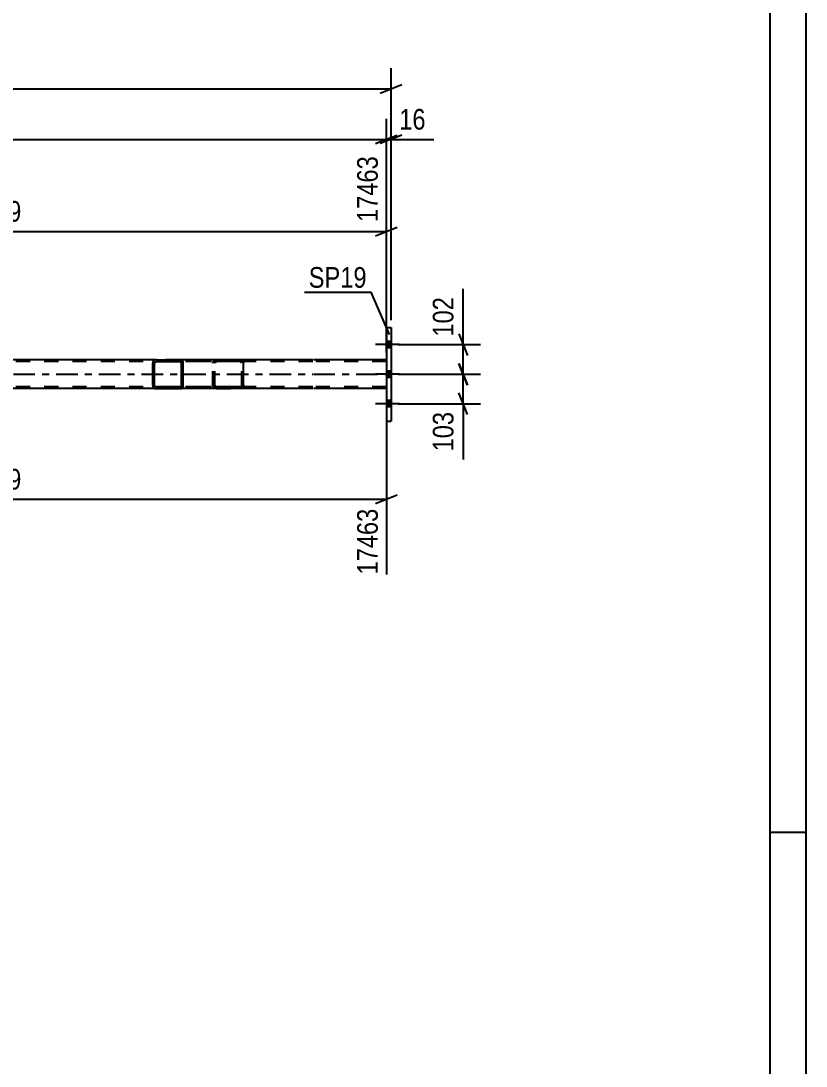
# Model space of a CAD drawing. Header units: millimetres. Extents: x 0 to 841, y 0 to 594.
# Drawn here: x 732.1 to 841, y 116.6 to 261.6 of the extents above; entities that cross this region are included whole.
import ezdxf

# ---------------------------------------------------------------- set-up
doc = ezdxf.new("R2010")
doc.units = ezdxf.units.MM
doc.linetypes.add('DXK_LINE_DOT2', pattern=[3.9198, 1.9599, -1.9599])
doc.linetypes.add('DXK_LINE_DOT3', pattern=[5.9187, 2.979, -0.9799, 0.9799, -0.9799])
doc.styles.add('Arial Narrow', font='ARIALN.TTF', dxfattribs={"height": 0.2})

# ---------------------------------------------------------------- blocks, each defined once
blk = doc.blocks.new('Unknown-122573795-1133')
at = {"color": 5, "linetype": 'Continuous'}
for p, q in [((841, 0), (841, 594)), ((836, 5), (836, 589)), ((841, 149), (836, 149))]:
    blk.add_line(p, q, dxfattribs=at)
blk = doc.blocks.new('Part-122573795-2790 - 2759')
at = {"color": 7, "linetype": 'DXK_LINE_DOT2'}
for p, q in [((772.59, 214.33), (103.71, 214.33)), ((762.48, 214.57), (750.9, 214.57)), ((782.81, 214.33), (772.69, 214.33)), ((782.81, 214.57), (782.81, 210.57)), ((772.59, 210.81), (103.71, 210.81)), ((762.48, 210.57), (750.9, 210.57)), ((782.81, 210.81), (772.69, 210.81))]:
    blk.add_line(p, q, dxfattribs=at)
at = {"color": 2, "linetype": 'Continuous'}
for p, q in [((750.9, 214.57), (685.82, 214.57)), ((772.59, 214.57), (762.48, 214.57)), ((782.81, 214.57), (772.69, 214.57)), ((750.9, 210.57), (685.82, 210.57)), ((772.59, 210.57), (762.48, 210.57)), ((782.81, 210.57), (772.69, 210.57))]:
    blk.add_line(p, q, dxfattribs=at)
at = {"color": 7, "linetype": 'DXK_LINE_DOT3'}
for p, q in [((103.71, 212.57), (772.59, 212.57)), ((772.69, 212.57), (782.81, 212.57))]:
    blk.add_line(p, q, dxfattribs=at)
blk = doc.blocks.new('Part-122573795-2860 - 2759')
at = {"color": 2, "linetype": 'Continuous'}
for p, q in [((782.81, 219.07), (783.45, 219.07)), ((782.81, 219.07), (782.81, 206.07)), ((783.45, 219.07), (783.45, 206.07)), ((782.81, 206.07), (783.45, 206.07))]:
    blk.add_line(p, q, dxfattribs=at)
blk = doc.blocks.new('Bolt-122573795-2877 - 2759')
at = {"linetype": 'Continuous'}
for points in [[(783.45, 216.23), (783.45, 217.11), (782.81, 217.11), (782.81, 216.23)], [(783.45, 216.23), (783.45, 217.11), (782.81, 217.11), (782.81, 216.23)], [(783.45, 216.23), (783.45, 217.11), (782.81, 217.11), (782.81, 216.23)], [(783.45, 212.13), (783.45, 213.01), (782.81, 213.01), (782.81, 212.13)], [(783.45, 212.13), (783.45, 213.01), (782.81, 213.01), (782.81, 212.13)], [(783.45, 208.03), (783.45, 208.91), (782.81, 208.91), (782.81, 208.03)], [(783.45, 208.03), (783.45, 208.91), (782.81, 208.91), (782.81, 208.03)], [(783.45, 208.03), (783.45, 208.91), (782.81, 208.91), (782.81, 208.03)]]:
    blk.add_hatch(color=1, dxfattribs=at).paths.add_polyline_path(points)
at = {"color": 1, "linetype": 'Continuous'}
for p, q in [((784.61, 216.67), (781.29, 216.67)), ((784.61, 216.67), (781.29, 216.67)), ((784.61, 216.67), (781.29, 216.67)), ((783.45, 217.11), (782.81, 217.11)), ((783.45, 217.11), (782.81, 217.11)), ((783.45, 217.11), (782.81, 217.11)), ((783.45, 216.23), (782.81, 216.23)), ((783.45, 216.23), (782.81, 216.23)), ((783.45, 216.23), (782.81, 216.23)), ((784.61, 212.57), (781.29, 212.57)), ((784.61, 212.57), (781.29, 212.57)), ((783.45, 213.01), (782.81, 213.01)), ((783.45, 213.01), (782.81, 213.01)), ((783.45, 212.13), (782.81, 212.13)), ((783.45, 212.13), (782.81, 212.13)), ((783.45, 208.91), (782.81, 208.91)), ((783.45, 208.91), (782.81, 208.91)), ((783.45, 208.91), (782.81, 208.91)), ((784.61, 208.47), (781.29, 208.47)), ((784.61, 208.47), (781.29, 208.47)), ((784.61, 208.47), (781.29, 208.47)), ((783.45, 208.03), (782.81, 208.03)), ((783.45, 208.03), (782.81, 208.03)), ((783.45, 208.03), (782.81, 208.03))]:
    blk.add_line(p, q, dxfattribs=at)
blk = doc.blocks.new('Part-122573795-3000 - 2759')
at = {"linetype": 'Continuous'}
h = blk.add_hatch(dxfattribs=at)
h.set_pattern_fill('', scale=0.7, style=0, pattern_type=0)
h.set_pattern_definition([(45, (754.604, 214.2696), (-1.57154, 1.57154), [])])
h.paths.add_polyline_path([(754.64, 214.09), (754.6, 214.27), (754.49, 214.43), (754.33, 214.53), (754.13, 214.57), (750.9, 214.57), (750.7, 214.53), (750.54, 214.43), (750.43, 214.27), (750.39, 214.09), (750.39, 211.05), (750.43, 210.86), (750.54, 210.71), (750.7, 210.6), (750.9, 210.57), (754.13, 210.57), (754.33, 210.6), (754.49, 210.71), (754.6, 210.86), (754.64, 211.05)])
h.paths.add_polyline_path([(754.37, 210.95), (754.31, 210.88), (754.23, 210.82), (754.13, 210.81), (750.9, 210.81), (750.8, 210.82), (750.72, 210.88), (750.66, 210.95), (750.64, 211.05), (750.64, 214.09), (750.66, 214.18), (750.72, 214.26), (750.8, 214.31), (750.9, 214.33), (754.13, 214.33), (754.23, 214.31), (754.31, 214.26), (754.37, 214.18), (754.39, 214.09), (754.39, 211.05)])
at = {"color": 2, "linetype": 'Continuous'}
for p, q in [((750.43, 214.27), (750.39, 214.09)), ((750.39, 211.05), (750.39, 214.09)), ((750.64, 214.09), (750.66, 214.18)), ((750.64, 211.05), (750.64, 214.09)), ((750.66, 214.18), (750.72, 214.26)), ((750.9, 214.57), (750.7, 214.53)), ((750.72, 214.26), (750.8, 214.31)), ((750.8, 214.31), (750.9, 214.33)), ((750.9, 214.57), (754.13, 214.57)), ((750.9, 214.33), (754.13, 214.33)), ((762.48, 214.57), (754.13, 214.57)), ((754.33, 214.53), (754.13, 214.57)), ((754.13, 214.33), (754.23, 214.31)), ((754.23, 214.31), (754.31, 214.26)), ((754.31, 214.26), (754.37, 214.18)), ((754.37, 214.18), (754.39, 214.09)), ((754.39, 211.05), (754.39, 214.09)), ((754.64, 214.09), (754.6, 214.27)), ((754.64, 211.05), (754.64, 214.09)), ((762.48, 214.57), (762.68, 214.53)), ((762.95, 214.27), (762.99, 214.09)), ((762.99, 211.05), (762.99, 214.09)), ((750.39, 211.05), (750.43, 210.86)), ((750.66, 210.95), (750.64, 211.05)), ((750.72, 210.88), (750.66, 210.95)), ((750.7, 210.6), (750.9, 210.57)), ((750.8, 210.82), (750.72, 210.88)), ((750.9, 210.81), (750.8, 210.82)), ((750.9, 210.81), (754.13, 210.81)), ((750.9, 210.57), (754.13, 210.57)), ((754.23, 210.82), (754.13, 210.81)), ((754.13, 210.57), (754.33, 210.6)), ((762.48, 210.57), (754.13, 210.57)), ((754.31, 210.88), (754.23, 210.82)), ((754.37, 210.95), (754.31, 210.88)), ((754.39, 211.05), (754.37, 210.95)), ((754.6, 210.86), (754.64, 211.05)), ((762.68, 210.6), (762.48, 210.57)), ((762.99, 211.05), (762.95, 210.86))]:
    blk.add_line(p, q, dxfattribs=at)
at = {"color": 7, "linetype": 'DXK_LINE_DOT2'}
for p, q in [((754.13, 214.57), (750.9, 214.57)), ((762.48, 214.33), (750.9, 214.33)), ((758.74, 214.09), (758.77, 214.27)), ((758.74, 211.05), (758.74, 214.09)), ((759.01, 214.18), (758.99, 214.09)), ((758.99, 211.05), (758.99, 214.09)), ((759.07, 214.26), (759.01, 214.18)), ((759.05, 214.53), (759.25, 214.57)), ((759.07, 214.26), (759.09, 214.27)), ((759.09, 214.27), (759.15, 214.31)), ((759.15, 214.31), (759.25, 214.33)), ((759.25, 214.57), (762.48, 214.57)), ((762.58, 214.31), (762.48, 214.33)), ((762.66, 214.26), (762.58, 214.31)), ((762.72, 214.18), (762.66, 214.26)), ((762.74, 214.09), (762.72, 214.18)), ((762.74, 211.05), (762.74, 214.09)), ((762.48, 210.81), (750.9, 210.81)), ((754.13, 210.57), (750.9, 210.57)), ((758.77, 210.86), (758.74, 211.05)), ((758.99, 211.05), (759.01, 210.95)), ((759.01, 210.95), (759.07, 210.88)), ((759.25, 210.57), (759.05, 210.6)), ((759.07, 210.88), (759.09, 210.86)), ((759.09, 210.86), (759.15, 210.82)), ((759.15, 210.82), (759.25, 210.81)), ((759.25, 210.57), (762.48, 210.57)), ((762.48, 210.81), (762.58, 210.82)), ((762.58, 210.82), (762.66, 210.88)), ((762.66, 210.88), (762.72, 210.95)), ((762.72, 210.95), (762.74, 211.05))]:
    blk.add_line(p, q, dxfattribs=at)
at = {"color": 2, "linetype": 'Continuous'}
for centre, start, end in [((750.88, 214.07), 110.7584, 155.6801), ((754.15, 214.07), 24.32, 69.2417), ((762.5, 214.07), 24.32, 69.2417), ((750.88, 211.07), 204.32, 249.2417), ((754.15, 211.07), 290.7584, 335.6801), ((762.5, 211.07), 290.7584, 335.6801)]:
    blk.add_arc(centre, 0.496, start, end, dxfattribs=at)
at = {"color": 7, "linetype": 'DXK_LINE_DOT2'}
for centre, start, end in [((759.23, 214.07), 110.7584, 155.6801), ((759.23, 211.07), 204.32, 249.2417)]:
    blk.add_arc(centre, 0.496, start, end, dxfattribs=at)
blk = doc.blocks.new('StraightDimension-122573795-11868 - 2759')
at = {"color": 7, "linetype": 'Continuous'}
for p, q in [((792.85, 214.07), (794.05, 211.07)), ((784.45, 212.57), (795.85, 212.57)), ((793.45, 208.47), (793.45, 212.57)), ((794.05, 206.97), (792.85, 209.97)), ((784.45, 208.47), (795.85, 208.47)), ((793.45, 208.47), (793.45, 200.73)), ((793.45, 208.47), (793.45, 200.73))]:
    blk.add_line(p, q, dxfattribs=at)
at = {"color": 0}
blk.add_wipeout([(792.7, 207.94), (788.5, 207.94), (788.5, 201.26), (792.7, 201.26)], dxfattribs=at)
at = {"color": 3, "style": 'Arial Narrow'}
blk.add_text('103', height=2.863, rotation=90.0002, dxfattribs=at).set_placement((792.1, 201.86))
blk = doc.blocks.new('StraightDimension-122573795-3073 - 2759')
at = {"color": 7, "linetype": 'Continuous'}
for p, q in [((782.81, 209.57), (782.81, 184.78)), ((674.27, 201.17), (674.27, 184.78)), ((675.77, 195.82), (672.77, 194.62)), ((781.31, 194.62), (784.31, 195.82)), ((674.27, 195.22), (782.81, 195.22))]:
    blk.add_line(p, q, dxfattribs=at)
at = {"color": 0}
blk.add_wipeout([(732.8, 195.97), (732.8, 200.17), (724.28, 200.17), (724.28, 195.97)], dxfattribs=at)
at = {"color": 3, "style": 'Arial Narrow'}
blk.add_text('3199', height=2.863, dxfattribs=at).set_placement((724.88, 196.57))
at = {"color": 0, "linetype": 'Continuous'}
blk.add_wipeout([(782.21, 194.52), (778.01, 194.52), (778.01, 184.18), (782.21, 184.18)], dxfattribs=at)
at = {"color": 3, "linetype": 'Continuous', "style": 'Arial Narrow'}
blk.add_text('17463', height=2.863, rotation=90.0002, dxfattribs=at).set_placement((781.61, 184.78))
blk = doc.blocks.new('StraightDimension-122573795-3141 - 2759')
at = {"color": 7, "linetype": 'Continuous'}
for p, q in [((782.81, 220.07), (782.81, 248.01)), ((783.45, 220.07), (783.45, 248.01)), ((781.31, 244.56), (784.31, 245.76)), ((784.95, 245.76), (781.95, 244.56)), ((782.81, 245.16), (783.45, 245.16)), ((783.45, 245.16), (789.36, 245.16)), ((783.45, 245.16), (789.36, 245.16))]:
    blk.add_line(p, q, dxfattribs=at)
at = {"color": 0}
blk.add_wipeout([(788.83, 245.91), (788.83, 250.11), (783.98, 250.11), (783.98, 245.91)], dxfattribs=at)
at = {"color": 3, "style": 'Arial Narrow'}
blk.add_text('16', height=2.863, dxfattribs=at).set_placement((784.58, 246.51))
blk = doc.blocks.new('StraightDimension-122573795-3111 - 2759')
at = {"color": 7, "linetype": 'Continuous'}
for p, q in [((674.27, 223.97), (674.27, 242.84)), ((782.81, 215.57), (782.81, 242.84)), ((675.77, 232.99), (672.77, 231.79)), ((674.27, 232.39), (782.81, 232.39)), ((781.31, 231.79), (784.31, 232.99))]:
    blk.add_line(p, q, dxfattribs=at)
at = {"color": 0}
blk.add_wipeout([(732.8, 233.14), (732.8, 237.34), (724.28, 237.34), (724.28, 233.14)], dxfattribs=at)
at = {"color": 3, "style": 'Arial Narrow'}
blk.add_text('3199', height=2.863, dxfattribs=at).set_placement((724.88, 233.74))
at = {"color": 0, "linetype": 'Continuous'}
blk.add_wipeout([(782.21, 243.44), (778.01, 243.44), (778.01, 233.09), (782.21, 233.09)], dxfattribs=at)
at = {"color": 3, "linetype": 'Continuous', "style": 'Arial Narrow'}
blk.add_text('17463', height=2.863, rotation=90.0002, dxfattribs=at).set_placement((781.61, 233.69))
blk = doc.blocks.new('StraightDimension-122573795-3130 - 2759')
at = {"color": 7, "linetype": 'Continuous'}
for p, q in [((783.45, 220.07), (783.45, 255.02)), ((781.95, 251.57), (784.95, 252.77)), ((103.07, 252.17), (783.45, 252.17))]:
    blk.add_line(p, q, dxfattribs=at)
blk = doc.blocks.new('StraightDimension-122573795-3151 - 2759')
at = {"color": 7, "linetype": 'Continuous'}
for p, q in [((782.81, 220.07), (782.81, 248.01)), ((103.71, 245.16), (782.81, 245.16)), ((781.31, 244.56), (784.31, 245.76))]:
    blk.add_line(p, q, dxfattribs=at)
blk = doc.blocks.new('StraightDimension-122573795-11867 - 2759')
at = {"color": 7, "linetype": 'Continuous'}
for p, q in [((793.45, 216.67), (793.45, 224.4)), ((793.45, 216.67), (793.45, 224.4)), ((792.85, 218.17), (794.05, 215.17)), ((784.45, 216.67), (795.85, 216.67)), ((793.45, 212.57), (793.45, 216.67)), ((794.05, 211.07), (792.85, 214.07)), ((784.45, 212.57), (795.85, 212.57))]:
    blk.add_line(p, q, dxfattribs=at)
at = {"color": 0}
blk.add_wipeout([(792.7, 223.88), (788.5, 223.88), (788.5, 217.19), (792.7, 217.19)], dxfattribs=at)
at = {"color": 3, "style": 'Arial Narrow'}
blk.add_text('102', height=2.863, rotation=90.0002, dxfattribs=at).set_placement((792.1, 217.79))
blk = doc.blocks.new('Mark-122573795-2856 - 2759')
at = {"color": 0}
blk.add_wipeout([(780.07, 224.57), (780.07, 227.57), (772.03, 227.57), (772.03, 224.57)], dxfattribs=at)
blk.add_wipeout([(780.07, 224.57), (780.07, 227.57), (772.03, 227.57), (772.03, 224.57)], dxfattribs=at)
at = {"color": 30, "linetype": 'Continuous'}
for p in [(771.43, 223.97), (783.22, 218.1)]:
    blk.add_line(p, (780.67, 223.97), dxfattribs=at)
at = {"color": 3, "style": 'Arial Narrow'}
blk.add_text('SP19', height=2.863, dxfattribs=at).set_placement((772.03, 224.57))

msp = doc.modelspace()

# ---------------------------------------------------------------- block references
for name in ['Unknown-122573795-1133', 'Part-122573795-2860 - 2759', 'Bolt-122573795-2877 - 2759', 'Part-122573795-2790 - 2759', 'Part-122573795-3000 - 2759']:
    msp.add_blockref(name, (0, 0))

# ---------------------------------------------------------------- next in the draw order: block references
for name in ['StraightDimension-122573795-3141 - 2759', 'StraightDimension-122573795-11868 - 2759']:
    msp.add_blockref(name, (0, 0))

# ---------------------------------------------------------------- next in the draw order: block references
for name in ['StraightDimension-122573795-3111 - 2759', 'StraightDimension-122573795-3073 - 2759']:
    msp.add_blockref(name, (0, 0))

# ---------------------------------------------------------------- next in the draw order: block references
msp.add_blockref('StraightDimension-122573795-3130 - 2759', (0, 0))

# ---------------------------------------------------------------- next in the draw order: block references
msp.add_blockref('StraightDimension-122573795-3151 - 2759', (0, 0))

# ---------------------------------------------------------------- next in the draw order: block references
for name in ['Mark-122573795-2856 - 2759', 'StraightDimension-122573795-11867 - 2759']:
    msp.add_blockref(name, (0, 0))

doc.saveas('drawing.dxf')
